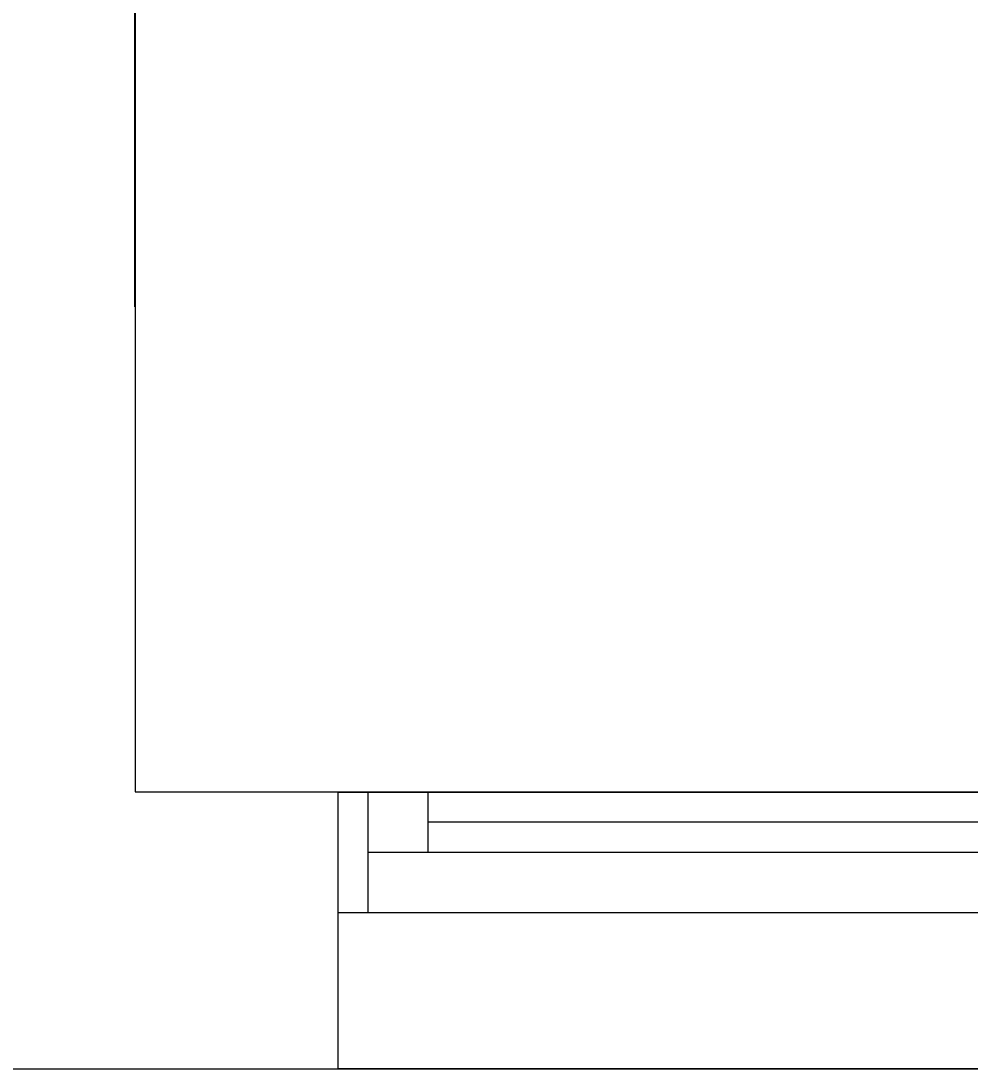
# Model space of a CAD drawing. Header units: inches. Extents: x -12418 to 57169, y -29325 to 19878.
# Drawn here: x 23854 to 24643, y -13698 to -12827 of the extents above; entities that cross this region are included whole.
import ezdxf

# ---------------------------------------------------------------- set-up
doc = ezdxf.new("R2010")
doc.units = ezdxf.units.IN
doc.header["$LTSCALE"] = 25
doc.header["$MEASUREMENT"] = 0
doc.linetypes.add('DASHDOT', pattern=[25.4, 12.7, -6.35, 0, -6.35])
doc.layers.get('0').update_dxf_attribs({"color": 8})
doc.layers.get('Defpoints').update_dxf_attribs({"color": 8})
for name, color, linetype, lineweight in [('00-Ground Floor$0$Aluminum', 251, 'Continuous', 5), ('00-Ground Floor$0$Walls', 251, 'Continuous', 5), ('E-LITE-CLNG-CNDT', 6, 'DASHDOT', 35), ('T-DATA-DIM', 251, 'DASHDOT', 25), ('T-DATA-DIM @ 100', 251, 'DASHDOT', 25)]:
    doc.layers.add(name, color=color, linetype=linetype, lineweight=lineweight)
doc.styles.add('DC_Simplex', font='SIMPLEX.shx', dxfattribs={"width": 0.7})
doc.dimstyles.new('DevCad-MM', dxfattribs={"dimscale": 0.01, "dimtxt": 2, "dimasz": 2, "dimexe": 1, "dimexo": 1, "dimgap": 0.6, "dimtad": 1, "dimdec": 0, "dimrnd": 10, "dimzin": 1, "dimdsep": 46, "dimtxsty": 'DC_Simplex', "dimblk1": 'OBLIQUE', "dimblk2": 'OBLIQUE', "dimsah": 1, "dimcen": 3, "dimclrd": 256, "dimclre": 256, "dimclrt": 45, "dimadec": 0, "dimazin": 0, "dimtfac": 1, "dimtdec": 0, "dimtix": 1, "dimtmove": 2, "dimatfit": 2, "dimldrblk": 'OBLIQUE', "dimfxl": 1, "dimtolj": 1, "dimtzin": 0, "dimarcsym": 0})

# ---------------------------------------------------------------- blocks, each defined once
blk = doc.blocks.new('00-Ground Floor')
at = {"layer": '00-Ground Floor$0$Aluminum'}
for p, q in [((24117.93, -13467.62, 0), (25317.93, -13467.43, 0)), ((24142.93, -13567.43, 0), (24142.93, -13467.43, 0)), ((24192.93, -13517.43, 0), (24192.93, -13467.43, 0)), ((25242.93, -13492.43, 0), (24192.93, -13492.43, 0)), ((24142.93, -13517.43, 0), (25292.93, -13517.43, 0)), ((24117.94, -13567.43, 0), (25317.93, -13567.43, 0)), ((25317.93, -13697.43, 0), (24117.97, -13697.43, 0))]:
    blk.add_line(p, q, dxfattribs=at)
at = {"layer": '00-Ground Floor$0$Walls'}
for p, q in [((23949.51, -10057.43, 0), (23949.51, -13467.43, 0)), ((23949.51, -13467.43, 0), (25633.24, -13467.43, 0)), ((24117.93, -13467.62, 0), (24117.93, -13697.62, 0)), ((21762.93, -13697.43, 0), (25633.24, -13697.43, 0))]:
    blk.add_line(p, q, dxfattribs=at)
blk = doc.blocks.new('_OBLIQUE')
at = {"color": 0, "linetype": 'ByBlock'}
blk.add_line((-0.5, -0.5), (0.5, 0.5), dxfattribs=at)
blk = doc.blocks.new('*D159')
at = {"layer": 'Defpoints', "color": 0, "transparency": 16777216}
for p in [(23949.51, -12700.56), (23949.51, -13164.33, 0), (24840.44, -13164.33, 0)]:
    blk.add_point(p, dxfattribs=at)
at = {"layer": 'T-DATA-DIM', "lineweight": -2, "transparency": 16777216}
for p, q in [((23949.51, -13064.33), (23949.51, -12600.56)), ((24840.44, -13064.33), (24840.44, -12600.56)), ((24840.44, -12700.56), (23949.51, -12700.56))]:
    blk.add_line(p, q, dxfattribs=at)
at = {"layer": 'T-DATA-DIM', "lineweight": -2, "transparency": 16777216, "xscale": 200, "yscale": 200, "zscale": 200, "rotation": 180}
blk.add_blockref('_OBLIQUE', (23949.51, -12700.56), dxfattribs=at)
at = {"layer": 'T-DATA-DIM', "lineweight": -2, "transparency": 16777216, "xscale": 200, "yscale": 200, "zscale": 200}
blk.add_blockref('_OBLIQUE', (24840.44, -12700.56), dxfattribs=at)
at = {"layer": 'T-DATA-DIM', "color": 45, "transparency": 16777216, "insert": (24394.97, -12540.56), "char_height": 200, "attachment_point": 5, "style": 'DC_Simplex'}
blk.add_mtext('\\A1;890', dxfattribs=at)

msp = doc.modelspace()

# ---------------------------------------------------------------- block references
at = {"layer": 'E-LITE-CLNG-CNDT'}
msp.add_blockref('00-Ground Floor', (0, 0), dxfattribs=at)

# ---------------------------------------------------------------- dimensions: what is measured, and where the dimension line sits
at = {"layer": 'T-DATA-DIM @ 100'}
dim = msp.add_linear_dim(base=(23949.51, -12700.56), p1=(24840.44, -13164.33, 0), p2=(23949.51, -13164.33, 0), dimstyle='DevCad-MM', override={"dimscale": 100, "dimtix": 1, "dimtofl": 1, "dimtmove": 2, "dimatfit": 2}, dxfattribs=at)
dim.commit()
dim.dimension.update_dxf_attribs({"geometry": '*D159', "text_midpoint": (24394.97, -12540.56)})

doc.saveas('drawing.dxf')
